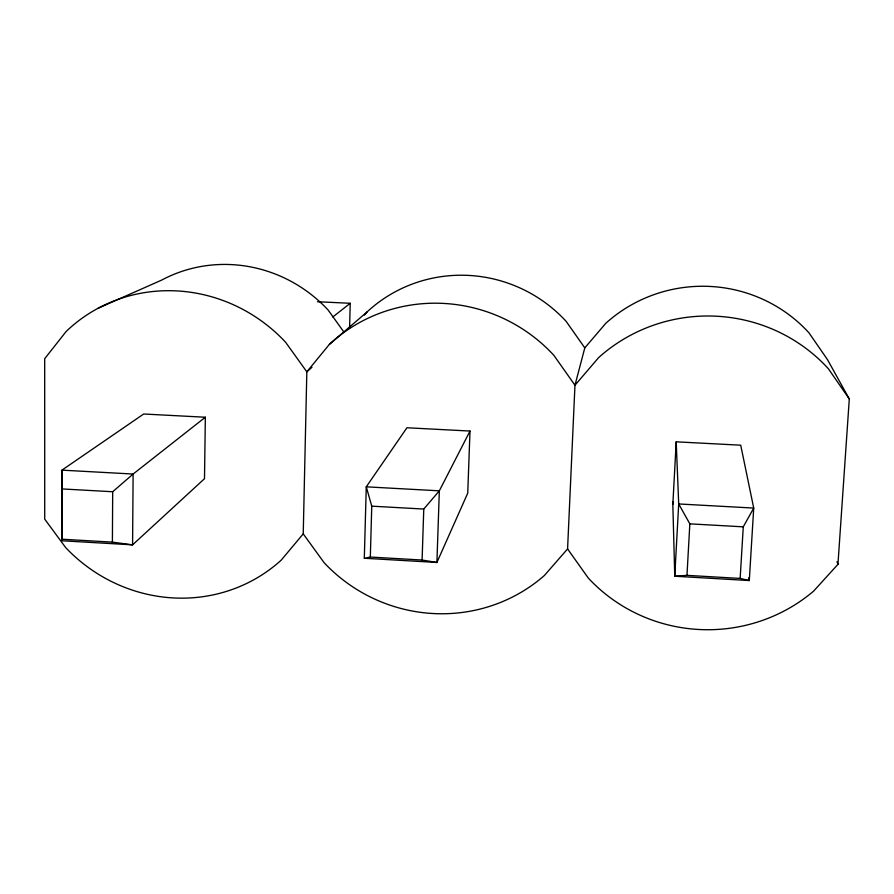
<?xml version="1.0" encoding="UTF-8"?>
<svg xmlns="http://www.w3.org/2000/svg" width="894" height="894" viewBox="0 0 894 894"><rect width="100%" height="100%" fill="white"/><g stroke="black" fill="none" stroke-linecap="round" stroke-linejoin="round"><path stroke-width="1.34" d="M61.831 540.758L61.932 470.143L143.688 414.011L205.341 417.23L204.502 478.692L132.58 544.848L61.831 540.758L61.932 470.143L133.117 474.043L205.341 417.23M112.398 542.133L112.689 491.745L133.117 474.043L132.58 544.848L112.398 542.133L61.977 539.216M303.234 533.863L306.832 371.826L285.588 342.234A156.975 150.438 44.9 0 0 66.134 331.506L44.7 358.695L44.711 519.135L65.754 547.687A156.975 150.438 44.9 0 0 281.141 560.214L303.234 533.863L324.131 562.717A158.227 154.36 29.1 0 0 544.357 575.524L567.578 548.927L574.965 385.247L584.799 347.889L605.841 323.248A142.638 139.475 -2.9 0 1 808.992 332.87L827.509 359.656L849.3 398.981L837.946 564.337L813.562 591.18A161.099 156.875 -0.5 0 1 588.319 578.083L567.578 548.927M349.588 327.897L350.224 303.278L317.437 301.736M364.305 558.258L366.272 486.828L406.938 427.757L469.998 431.053L467.741 493.142L436.909 562.46L364.305 558.258L370.328 557.051L422.102 560.035L436.909 562.46L439.334 490.828L469.998 431.053M370.328 557.051L371.759 506.16L366.272 486.828L439.334 490.828L423.767 509.055L422.102 560.035M672.836 504.395L676.21 441.826L740.724 445.19L753.72 508.071L749.295 580.541L674.758 576.228L672.757 501.646M748.826 577.803L749.295 580.541L740.154 578.429L743.272 526.834L753.72 508.071L678.702 503.959L674.758 576.228L686.972 575.356L689.844 523.85L678.702 503.959L676.21 441.826M584.799 347.889L566.148 321.359A140.313 137.575 29.1 0 0 367.076 311.928L329.394 344.369L306.832 371.826L311.984 367.278M364.45 315.113L367.076 311.928M332.803 316.99L350.224 303.278M98.128 308.24L161.658 280.101A139.352 134.446 45.8 0 1 328.176 310.084L343.832 331.976M62.044 488.929L112.689 491.745M371.759 506.16L423.767 509.055M689.844 523.85L743.272 526.834M686.972 575.356L740.154 578.429M849.3 398.981L828.392 368.753A161.099 156.875 -0.5 0 0 598.701 357.533L574.965 385.247L553.878 355.343A158.227 154.36 29.1 0 0 329.394 344.369M837.03 561.711L837.946 564.337"/></g></svg>
